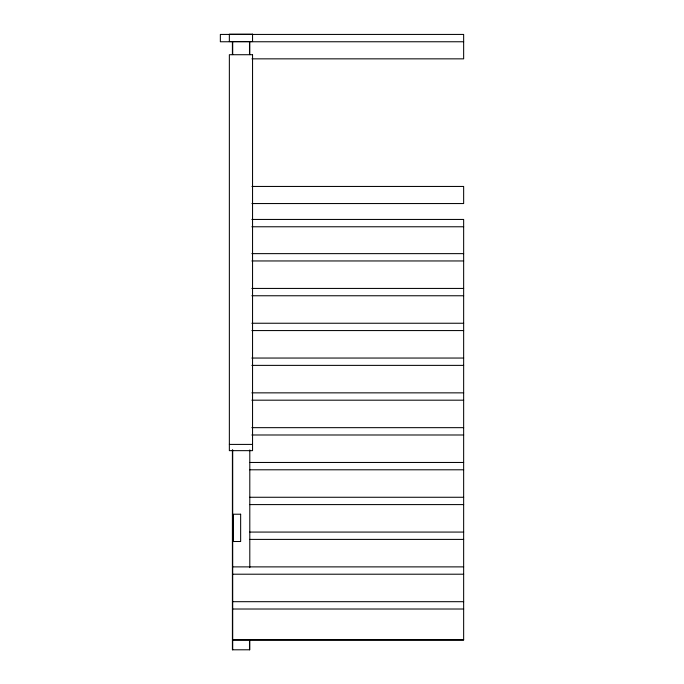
<?xml version="1.0" encoding="UTF-8"?>
<svg xmlns="http://www.w3.org/2000/svg" width="684" height="684" viewBox="0 0 684 684"><rect width="100%" height="100%" fill="white"/><g stroke="black" fill="none" stroke-linecap="round" stroke-linejoin="round"><path stroke-width="1.03" d="M463.649 41.758L220.351 41.758L220.351 34.431L463.649 34.431L463.649 58.85L251.926 58.85M251.926 186.45L463.649 186.45L463.649 203.55L251.926 203.55M251.857 219.444L463.649 219.444L463.649 640.027L232.705 640.027M251.857 226.772L463.649 226.772M251.857 253.636L463.649 253.636M251.857 260.955L463.649 260.955M251.857 288.434L463.649 288.434M251.857 295.762L463.649 295.762M251.857 323.241L463.649 323.241M251.857 330.569L463.649 330.569M251.857 358.048L463.649 358.048M251.857 365.376L463.649 365.376M251.857 392.855L463.649 392.855M251.857 400.183L463.649 400.183M251.857 427.662L463.649 427.662M251.857 434.99L463.649 434.99M229.354 444.412L252.55 444.412M249.728 462.469L463.649 462.469M249.728 469.788L463.649 469.788M249.728 497.268L463.649 497.268M249.728 504.595L463.649 504.595M249.728 532.075L463.649 532.075M249.728 539.402L463.649 539.402M232.705 566.882L463.649 566.882M232.705 574.209L463.649 574.209M232.705 601.689L463.649 601.689M232.705 609.016L463.649 609.016M232.705 639.848L463.649 639.848M249.797 41.758L249.797 54.575M249.797 449.918L249.797 567.66M249.797 640.173L249.797 649.791L232.406 649.8L232.406 449.969M249.498 41.758L249.498 54.583M249.498 640.181L249.498 649.8M232.705 41.758L232.705 54.575M232.705 449.961L232.705 649.791M232.406 41.758L232.406 54.583M252.55 34.2L229.354 34.2L229.354 41.544L252.55 41.544L252.55 34.2M252.55 54.72L229.354 54.72L229.354 450.653L252.55 450.653L252.55 54.72M240.648 514.223L233.321 514.223L233.321 541.506L240.648 541.506L240.648 514.223"/></g></svg>
